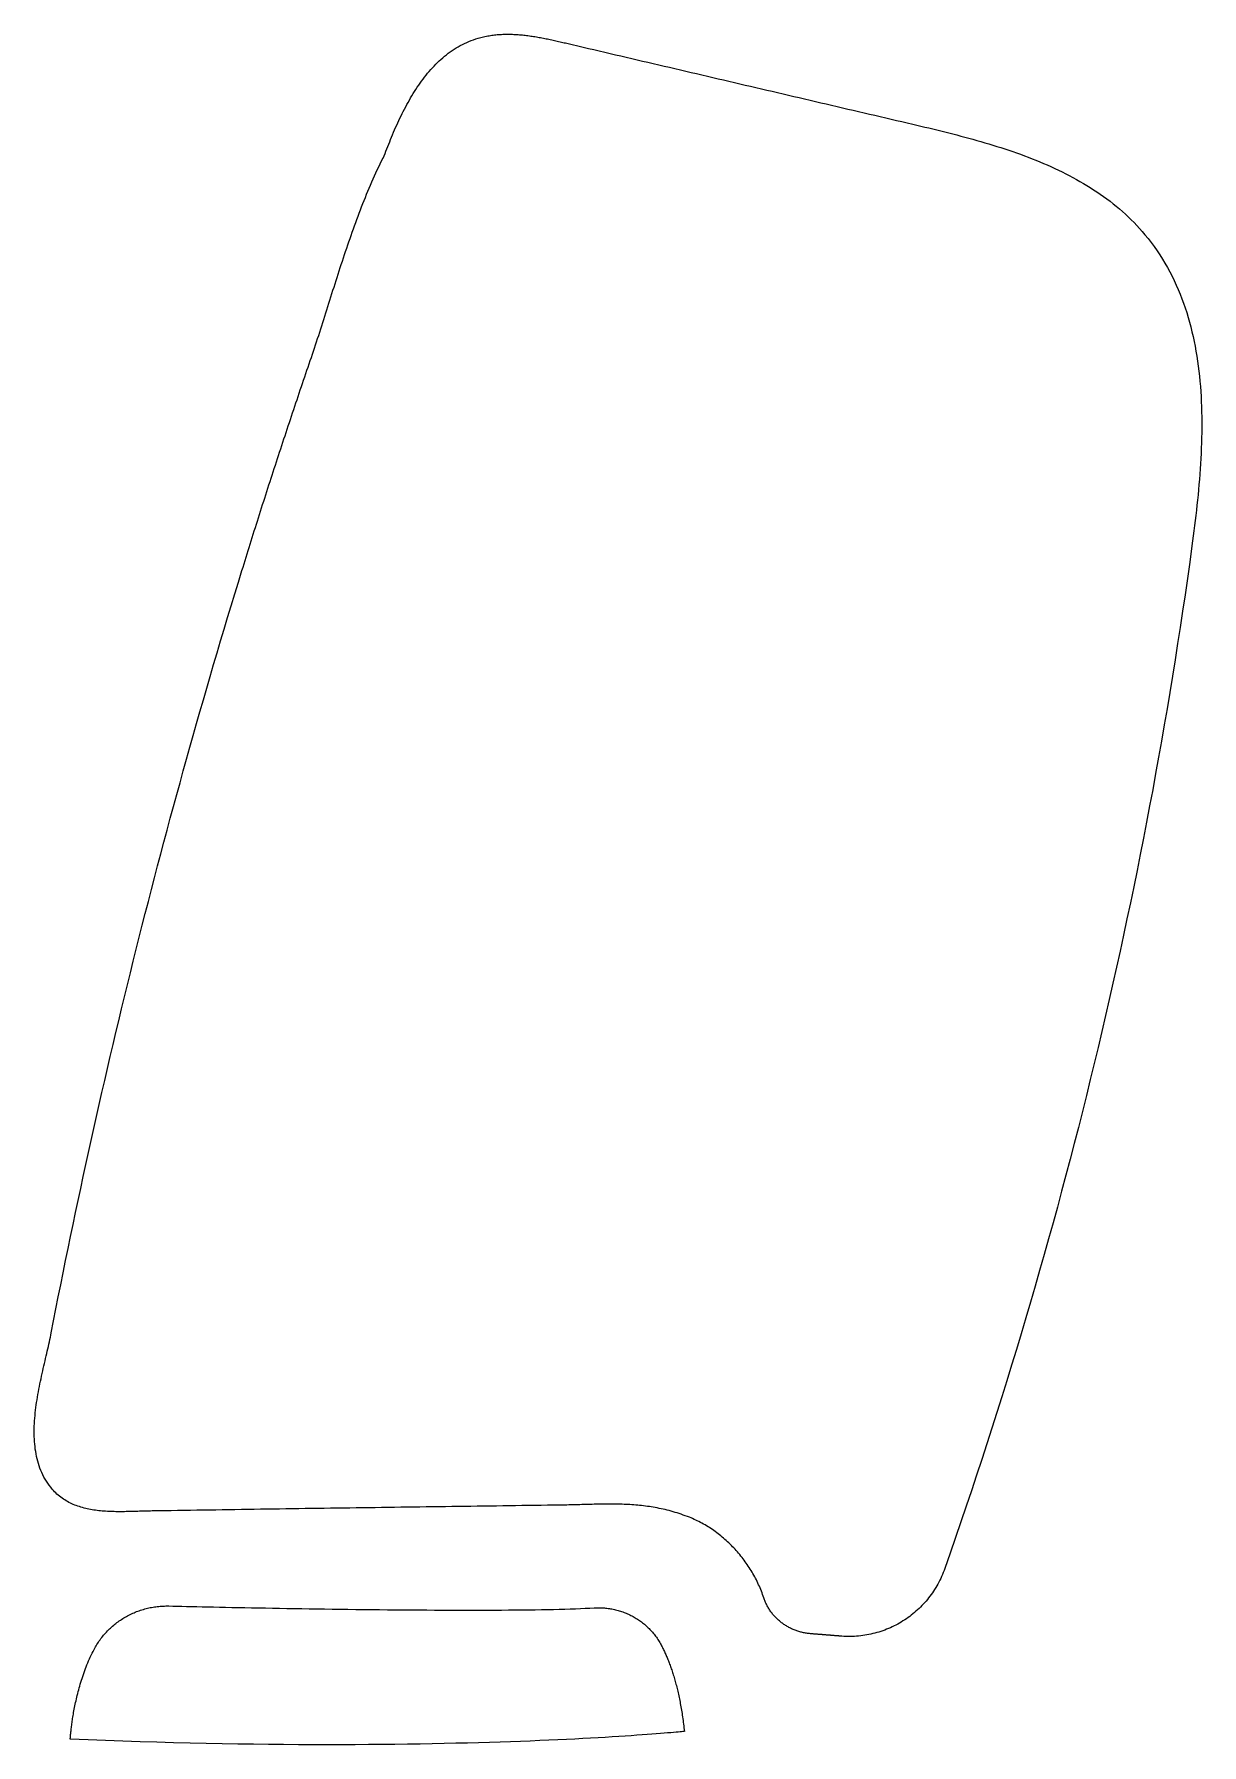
# Model space of a CAD drawing. Header units: metres. Extents: x 163 to 291, y -139 to -55.
# Drawn here: x 167.18 to 197.69, y -138.81 to -94.1 of the extents above; entities that cross this region are included whole.
import ezdxf

# ---------------------------------------------------------------- set-up
doc = ezdxf.new("R2010")
doc.units = ezdxf.units.M

msp = doc.modelspace()

# ---------------------------------------------------------------- linework, layer by layer
for points in [[(176.300638, -97.344992), (176.323498, -97.284032), (176.346612, -97.223072), (176.370234, -97.161858), (176.39411, -97.10039), (176.41824, -97.038922), (176.442624, -96.977454), (176.467516, -96.915732), (176.492662, -96.85401), (176.518062, -96.792288), (176.54397, -96.730566), (176.570132, -96.669098), (176.596802, -96.60763), (176.623726, -96.546162), (176.651158, -96.484948), (176.678844, -96.423734), (176.707038, -96.362774), (176.73574, -96.302068), (176.76495, -96.241616), (176.794414, -96.181418), (176.824386, -96.121474), (176.854866, -96.062038), (176.885854, -96.002856), (176.91735, -95.944182), (176.949354, -95.885762), (176.981866, -95.82785), (177.014886, -95.770446), (177.048668, -95.71355), (177.082958, -95.657162), (177.117756, -95.601282), (177.153062, -95.54591), (177.18913, -95.4913), (177.225706, -95.437198), (177.26279, -95.383858), (177.300636, -95.331026), (177.33899, -95.278956), (177.378106, -95.227648), (177.417984, -95.177102), (177.45837, -95.127318), (177.499518, -95.07855), (177.541428, -95.030544), (177.583846, -94.983554), (177.627026, -94.937326), (177.670968, -94.892114), (177.715672, -94.847918), (177.761138, -94.804738), (177.807366, -94.762574), (177.854356, -94.721426), (177.902108, -94.681294), (177.950622, -94.642178), (177.999898, -94.604332), (178.05019, -94.567502), (178.101244, -94.531942), (178.15306, -94.497652), (178.205638, -94.464632), (178.259232, -94.432882), (178.313588, -94.402402), (178.36896, -94.373192), (178.425094, -94.345252), (178.482244, -94.318836), (178.540156, -94.29369), (178.599084, -94.270068), (178.659028, -94.24797), (178.719988, -94.227396), (178.78171, -94.208346), (178.817016, -94.198186), (178.852322, -94.188788), (178.887628, -94.179898), (178.923188, -94.171516), (178.958748, -94.163642), (178.994308, -94.156276), (179.029868, -94.149418), (179.065682, -94.143068), (179.101496, -94.137226), (179.13731, -94.131892), (179.173124, -94.127066), (179.208938, -94.122748), (179.245006, -94.118938), (179.281074, -94.115636), (179.317142, -94.112842), (179.35321, -94.110556), (179.389278, -94.108524), (179.4256, -94.107), (179.461922, -94.105984), (179.498244, -94.105222), (179.534566, -94.104968), (179.570888, -94.104968), (179.60721, -94.105476), (179.643532, -94.106238), (179.679854, -94.107508), (179.71643, -94.109032), (179.753006, -94.111064), (179.789582, -94.11335), (179.826158, -94.11589), (179.862734, -94.118684), (179.89931, -94.121986), (179.935886, -94.125542), (179.972462, -94.129352), (180.009038, -94.133416), (180.045614, -94.137734), (180.08219, -94.142306), (180.118766, -94.147132), (180.155342, -94.152212), (180.191918, -94.157546), (180.228494, -94.163134), (180.26507, -94.168976), (180.301646, -94.175072), (180.338222, -94.181422), (180.374798, -94.187772), (180.411374, -94.194376), (180.44795, -94.201234), (180.484272, -94.208092), (180.520594, -94.215204), (180.556916, -94.22257), (180.593238, -94.229936), (180.62956, -94.237556), (180.665882, -94.245176), (180.702204, -94.252796), (180.738526, -94.26067), (180.774848, -94.268544), (180.810916, -94.276672), (180.846984, -94.2848), (180.883052, -94.292928), (180.91912, -94.301056), (180.955188, -94.309438), (180.991002, -94.31782), (181.026816, -94.326202), (181.06263, -94.334584), (181.098444, -94.342966), (181.239668, -94.375986), (181.380892, -94.409006), (181.522116, -94.442026), (181.66334, -94.475046), (181.804564, -94.508066), (181.945788, -94.541086), (182.087012, -94.574106), (182.228236, -94.607126), (182.36946, -94.640146), (182.510684, -94.673166), (182.651908, -94.706186), (182.793132, -94.739206), (182.934356, -94.772226), (183.07558, -94.805246), (183.216804, -94.838266), (183.358028, -94.871286), (183.499252, -94.904306), (183.640476, -94.937326), (183.7817, -94.970346), (183.922924, -95.003366), (184.064148, -95.036386), (184.205372, -95.069406), (184.346596, -95.102426), (184.48782, -95.135446), (184.629044, -95.168466), (184.770268, -95.201486), (184.911492, -95.234506), (185.052716, -95.267526), (185.19394, -95.300546), (185.335164, -95.333566), (185.476388, -95.366586), (185.617612, -95.399606), (185.758836, -95.432626), (185.90006, -95.465646), (186.041284, -95.498666), (186.182508, -95.531686), (186.323732, -95.564706), (186.464956, -95.597726), (186.60618, -95.630746), (186.747404, -95.663766), (186.888628, -95.696786), (187.029852, -95.729806), (187.171076, -95.762826), (187.3123, -95.795846), (187.453524, -95.828866), (187.594748, -95.861886), (187.735972, -95.894906), (187.877196, -95.927926), (188.01842, -95.960946), (188.159644, -95.993966), (188.300868, -96.026986), (188.442092, -96.060006), (188.583316, -96.093026), (188.72454, -96.126046), (188.865764, -96.159066), (189.006988, -96.192086), (189.148212, -96.225106), (189.289436, -96.258126), (189.43066, -96.291146), (189.571884, -96.324166), (189.713108, -96.357186), (189.854332, -96.390206), (189.995556, -96.423226), (190.13678, -96.456246), (190.241174, -96.48063), (190.345568, -96.505268), (190.450216, -96.53016), (190.555118, -96.555052), (190.66002, -96.580198), (190.765176, -96.605598), (190.870332, -96.631506), (190.975488, -96.657668), (191.080898, -96.684084), (191.186308, -96.710754), (191.291718, -96.737932), (191.396874, -96.765618), (191.50203, -96.793558), (191.607186, -96.822006), (191.712088, -96.850962), (191.81699, -96.880426), (191.921638, -96.910398), (192.026032, -96.940878), (192.130426, -96.971866), (192.234566, -97.003616), (192.338452, -97.035874), (192.442084, -97.068894), (192.545208, -97.102422), (192.648078, -97.136712), (192.750694, -97.171764), (192.852802, -97.207578), (192.954656, -97.244154), (193.056002, -97.281492), (193.15684, -97.319592), (193.25717, -97.358454), (193.356992, -97.398078), (193.456306, -97.438718), (193.555112, -97.480374), (193.65341, -97.522792), (193.750946, -97.566226), (193.847974, -97.610676), (193.94424, -97.656142), (194.039744, -97.702624), (194.13474, -97.750122), (194.228974, -97.798636), (194.322446, -97.848166), (194.415156, -97.898966), (194.507104, -97.950782), (194.598036, -98.003868), (194.688206, -98.05797), (194.77736, -98.113342), (194.865752, -98.169984), (194.953128, -98.227896), (195.039742, -98.287078), (195.12534, -98.34753), (195.209922, -98.409506), (195.293488, -98.472752), (195.376038, -98.537268), (195.457318, -98.603308), (195.537582, -98.670618), (195.616576, -98.739452), (195.694554, -98.80981), (195.771262, -98.881692), (195.846954, -98.955098), (195.921376, -99.030028), (195.994528, -99.106482), (196.06641, -99.18446), (196.137022, -99.264216), (196.20611, -99.345496), (196.289422, -99.448112), (196.36994, -99.551998), (196.447664, -99.657408), (196.522594, -99.764088), (196.59473, -99.872038), (196.664072, -99.981258), (196.73062, -100.091748), (196.794628, -100.203508), (196.856096, -100.316538), (196.915024, -100.430584), (196.971412, -100.5459), (197.02526, -100.662232), (197.076568, -100.779834), (197.12559, -100.898452), (197.172072, -101.018086), (197.216268, -101.138736), (197.258178, -101.260148), (197.298056, -101.382576), (197.335648, -101.50602), (197.370954, -101.630226), (197.404228, -101.755194), (197.43547, -101.880924), (197.46468, -102.007416), (197.491858, -102.13467), (197.517258, -102.262686), (197.540626, -102.391464), (197.562216, -102.52075), (197.582028, -102.650798), (197.600062, -102.781354), (197.616318, -102.912418), (197.630796, -103.04399), (197.64375, -103.17607), (197.654926, -103.308658), (197.664578, -103.441754), (197.672706, -103.575104), (197.67931, -103.708962), (197.684644, -103.843074), (197.688454, -103.97744), (197.690994, -104.11206), (197.692264, -104.246934), (197.692264, -104.382062), (197.690994, -104.517444), (197.688454, -104.652826), (197.684898, -104.788462), (197.680072, -104.924098), (197.67423, -105.059988), (197.667372, -105.195878), (197.659498, -105.331768), (197.650862, -105.467658), (197.64121, -105.603294), (197.630796, -105.73893), (197.619366, -105.874312), (197.607174, -106.009694), (197.594474, -106.144822), (197.581012, -106.279696), (197.566788, -106.414316), (197.552056, -106.548682), (197.536816, -106.682794), (197.521068, -106.816398), (197.504812, -106.949748), (197.488048, -107.08259), (197.470776, -107.215178), (197.45325, -107.347258), (197.43547, -107.47883), (197.376542, -107.905042), (197.31609, -108.331254), (197.254368, -108.757212), (197.191376, -109.182916), (197.12686, -109.608366), (197.061074, -110.033816), (196.994018, -110.459012), (196.925438, -110.883954), (196.855588, -111.308642), (196.784468, -111.733076), (196.712078, -112.157256), (196.638164, -112.581182), (196.56298, -113.004854), (196.486526, -113.428272), (196.408548, -113.85169), (196.3293, -114.274854), (196.248782, -114.697764), (196.166994, -115.12042), (196.083682, -115.542822), (195.9991, -115.964716), (195.913248, -116.386356), (195.826126, -116.807742), (195.73748, -117.228874), (195.647564, -117.649752), (195.556378, -118.070376), (195.463922, -118.490746), (195.370196, -118.910862), (195.274946, -119.330724), (195.178426, -119.750078), (195.080636, -120.169178), (194.981576, -120.588024), (194.880992, -121.006616), (194.779138, -121.4247), (194.676014, -121.84253), (194.57162, -122.260106), (194.465956, -122.677428), (194.358768, -123.094242), (194.25031, -123.510802), (194.140582, -123.927108), (194.029584, -124.342906), (193.917316, -124.75845), (193.803778, -125.173486), (193.688716, -125.588268), (193.572384, -126.002796), (193.454782, -126.416816), (193.33591, -126.830582), (193.215768, -127.24384), (193.094356, -127.656844), (192.971674, -128.06934), (192.847722, -128.481582), (192.722246, -128.893316), (192.5955, -129.304542), (192.467484, -129.715514), (192.338198, -130.125978), (192.207642, -130.536188), (192.075816, -130.94589), (191.94272, -131.355084), (191.808354, -131.764024), (191.672718, -132.172456), (191.535558, -132.58038), (191.397128, -132.98805), (191.257428, -133.395212), (191.116458, -133.801866), (190.974218, -134.208012), (190.955168, -134.26059), (190.935102, -134.31266), (190.91402, -134.364222), (190.891922, -134.415022), (190.868808, -134.465314), (190.844678, -134.514844), (190.819532, -134.563866), (190.793624, -134.612126), (190.7667, -134.659624), (190.739014, -134.706614), (190.710312, -134.752842), (190.680848, -134.798308), (190.650368, -134.843266), (190.619126, -134.887462), (190.587122, -134.930896), (190.554102, -134.973568), (190.52032, -135.015478), (190.485776, -135.056626), (190.45047, -135.097012), (190.414402, -135.136636), (190.377572, -135.175498), (190.33998, -135.213598), (190.301626, -135.250936), (190.262764, -135.287512), (190.22314, -135.323072), (190.182754, -135.35787), (190.14186, -135.391906), (190.100204, -135.42518), (190.057786, -135.457438), (190.01486, -135.488934), (189.971426, -135.519414), (189.92723, -135.549132), (189.882526, -135.577834), (189.837314, -135.605774), (189.791594, -135.632698), (189.745112, -135.65886), (189.698122, -135.684006), (189.650624, -135.708136), (189.602618, -135.73125), (189.554104, -135.753602), (189.505082, -135.774938), (189.455806, -135.795258), (189.406022, -135.814562), (189.35573, -135.83285), (189.305184, -135.850122), (189.25413, -135.866378), (189.202822, -135.881618), (189.151006, -135.895842), (189.098936, -135.90905), (189.046358, -135.921242), (188.993526, -135.932418), (188.94044, -135.942578), (188.886846, -135.951468), (188.832998, -135.959342), (188.778896, -135.9662), (188.72454, -135.971788), (188.66993, -135.97636), (188.615066, -135.979662), (188.559948, -135.981948), (188.50483, -135.982964), (188.449458, -135.982964), (188.393832, -135.981694), (188.338206, -135.979408), (188.282326, -135.975852), (188.269372, -135.974836), (188.256418, -135.97382), (188.243464, -135.972804), (188.23051, -135.971788), (188.217556, -135.970772), (188.204602, -135.969756), (188.191648, -135.96874), (188.178694, -135.967724), (188.16574, -135.966708), (188.152786, -135.965692), (188.139832, -135.964676), (188.126878, -135.96366), (188.113924, -135.962644), (188.10097, -135.961628), (188.088016, -135.960612), (188.075062, -135.959596), (188.062108, -135.95858), (188.049154, -135.957564), (188.0362, -135.956548), (188.023246, -135.955532), (188.010292, -135.954516), (187.997338, -135.9535), (187.984384, -135.952484), (187.97143, -135.951468), (187.958476, -135.950452), (187.945522, -135.949436), (187.932568, -135.94842), (187.919868, -135.947404), (187.907168, -135.946388), (187.894468, -135.945372), (187.881768, -135.944356), (187.869068, -135.94334), (187.856368, -135.942324), (187.843668, -135.941308), (187.830968, -135.940292), (187.818268, -135.939276), (187.805568, -135.93826), (187.792868, -135.937244), (187.780168, -135.936228), (187.767468, -135.935212), (187.754768, -135.934196), (187.742068, -135.93318), (187.729368, -135.932164), (187.716668, -135.931148), (187.703968, -135.930132), (187.691268, -135.929116), (187.678568, -135.9281), (187.665868, -135.927084), (187.653168, -135.926068), (187.640468, -135.925052), (187.627768, -135.924036), (187.615068, -135.92302), (187.602368, -135.922004), (187.589668, -135.920988), (187.576968, -135.919972), (187.564268, -135.918956), (187.551568, -135.91794), (187.538868, -135.916924), (187.526168, -135.915908), (187.513468, -135.914892), (187.501022, -135.913876), (187.488576, -135.91286), (187.47613, -135.911844), (187.463684, -135.910828), (187.437776, -135.908542), (187.411868, -135.905748), (187.38596, -135.902446), (187.360306, -135.898636), (187.334652, -135.894318), (187.309252, -135.889746), (187.283852, -135.884666), (187.258706, -135.879078), (187.233814, -135.873236), (187.208922, -135.866886), (187.184284, -135.860028), (187.159646, -135.852662), (187.135262, -135.845042), (187.111132, -135.836914), (187.087002, -135.828278), (187.063126, -135.819388), (187.039504, -135.80999), (187.016136, -135.800338), (186.992768, -135.790178), (186.969654, -135.77951), (186.946794, -135.768588), (186.924188, -135.757158), (186.901836, -135.745474), (186.879738, -135.733282), (186.857894, -135.720836), (186.83605, -135.707882), (186.81446, -135.694674), (186.793378, -135.680958), (186.772296, -135.666988), (186.751468, -135.65251), (186.731148, -135.637778), (186.711082, -135.622792), (186.69127, -135.607298), (186.671712, -135.59155), (186.652408, -135.575294), (186.633358, -135.558784), (186.614562, -135.54202), (186.596274, -135.524748), (186.57824, -135.507222), (186.56046, -135.489442), (186.542934, -135.471154), (186.525916, -135.452612), (186.509152, -135.433816), (186.492642, -135.414766), (186.47664, -135.395208), (186.460892, -135.375396), (186.445652, -135.35533), (186.430666, -135.33501), (186.415934, -135.314436), (186.40171, -135.293608), (186.38774, -135.272272), (186.374278, -135.250682), (186.36107, -135.228838), (186.34837, -135.20674), (186.336178, -135.184388), (186.32424, -135.161782), (186.31281, -135.138922), (186.301888, -135.115808), (186.29122, -135.09244), (186.28106, -135.068818), (186.271408, -135.044942), (186.262264, -135.020812), (186.253374, -134.996428), (186.244992, -134.97179), (186.230514, -134.928356), (186.215274, -134.884922), (186.199526, -134.841742), (186.183016, -134.798816), (186.165998, -134.756144), (186.148218, -134.713472), (186.12993, -134.671054), (186.111134, -134.62889), (186.091576, -134.58698), (186.07151, -134.545324), (186.050936, -134.503922), (186.0296, -134.462774), (186.007756, -134.42188), (185.985404, -134.38124), (185.962544, -134.340854), (185.939176, -134.300722), (185.9153, -134.260844), (185.890916, -134.22122), (185.86577, -134.182104), (185.840116, -134.143242), (185.813954, -134.104634), (185.787284, -134.06628), (185.760106, -134.028434), (185.73242, -133.990842), (185.70448, -133.953758), (185.676032, -133.916928), (185.647076, -133.880352), (185.617612, -133.844284), (185.58764, -133.808724), (185.55716, -133.773418), (185.526426, -133.73862), (185.495184, -133.704076), (185.463434, -133.67004), (185.43143, -133.636512), (185.398918, -133.603238), (185.365898, -133.570472), (185.332624, -133.538214), (185.298842, -133.506464), (185.264552, -133.475222), (185.230008, -133.444488), (185.194956, -133.414008), (185.15965, -133.384036), (185.123836, -133.354572), (185.087768, -133.325616), (185.051446, -133.297168), (185.014616, -133.269482), (184.977532, -133.242304), (184.940194, -133.215634), (184.902348, -133.189472), (184.864248, -133.163818), (184.825894, -133.138672), (184.787286, -133.114288), (184.74817, -133.090412), (184.7088, -133.067044), (184.669176, -133.044438), (184.629298, -133.02234), (184.589166, -133.00075), (184.54878, -132.979922), (184.50814, -132.959602), (184.467246, -132.940044), (184.426098, -132.920994), (184.384696, -132.902706), (184.34304, -132.88518), (184.30113, -132.868162), (184.247028, -132.84708), (184.19318, -132.827014), (184.139586, -132.80771), (184.085992, -132.789168), (184.032652, -132.771388), (183.979566, -132.75437), (183.926734, -132.738114), (183.874156, -132.72262), (183.821832, -132.707888), (183.769508, -132.693918), (183.717438, -132.680456), (183.665622, -132.667756), (183.613806, -132.655818), (183.562244, -132.644388), (183.510682, -132.63372), (183.459374, -132.62356), (183.408066, -132.613908), (183.357012, -132.605018), (183.305958, -132.596636), (183.254904, -132.588762), (183.20385, -132.581396), (183.15305, -132.574538), (183.10225, -132.568188), (183.05145, -132.562346), (183.00065, -132.557012), (182.94985, -132.552186), (182.89905, -132.547614), (182.84825, -132.54355), (182.79745, -132.539994), (182.74665, -132.536692), (182.69585, -132.533898), (182.644796, -132.531358), (182.593742, -132.529326), (182.542688, -132.527548), (182.49138, -132.526024), (182.440072, -132.524754), (182.388764, -132.523738), (182.337202, -132.522976), (182.28564, -132.522468), (182.233824, -132.522214), (182.182008, -132.522214), (182.129938, -132.522468), (182.077614, -132.522976), (182.02529, -132.523738), (181.972712, -132.5245), (181.91988, -132.525516), (181.866794, -132.526532), (181.813454, -132.527802), (181.75986, -132.529072), (181.706266, -132.530342), (181.652164, -132.531866), (181.597808, -132.53339), (181.543198, -132.534914), (181.488334, -132.536438), (181.433216, -132.537962), (181.377844, -132.539486), (181.322218, -132.54101), (181.266084, -132.542534), (181.209696, -132.544058), (181.153054, -132.545328), (181.095904, -132.546598), (181.0385, -132.547868), (180.980588, -132.548884), (180.922422, -132.5499), (180.755798, -132.552186), (180.589174, -132.554472), (180.42255, -132.556758), (180.255926, -132.559044), (180.089302, -132.56133), (179.922678, -132.563616), (179.756054, -132.565902), (179.58943, -132.568188), (179.422806, -132.570474), (179.256182, -132.57276), (179.089558, -132.575046), (178.922934, -132.577332), (178.75631, -132.579618), (178.589686, -132.581904), (178.423062, -132.58419), (178.256438, -132.586476), (178.089814, -132.588762), (177.92319, -132.591048), (177.756566, -132.593334), (177.589942, -132.59562), (177.423318, -132.597906), (177.256694, -132.600192), (177.09007, -132.602478), (176.923446, -132.604764), (176.756822, -132.60705), (176.590198, -132.609336), (176.423574, -132.611622), (176.25695, -132.613908), (176.090326, -132.616194), (175.923702, -132.61848), (175.757078, -132.620766), (175.590454, -132.623052), (175.42383, -132.625338), (175.257206, -132.627624), (175.090582, -132.62991), (174.923958, -132.632196), (174.757334, -132.634482), (174.59071, -132.636768), (174.424086, -132.639308), (174.257462, -132.641594), (174.090838, -132.644134), (173.924214, -132.646674), (173.75759, -132.649214), (173.590966, -132.651754), (173.424342, -132.654294), (173.257718, -132.656834), (173.091094, -132.659374), (172.92447, -132.661914), (172.757846, -132.664454), (172.591222, -132.666994), (172.424598, -132.669534), (172.257974, -132.672074), (172.09135, -132.674614), (171.924726, -132.677154), (171.758102, -132.679694), (171.591478, -132.682234), (171.424854, -132.684774), (171.25823, -132.687314), (171.091606, -132.689854), (170.924982, -132.692394), (170.758358, -132.694934), (170.591734, -132.697474), (170.42511, -132.700014), (170.258486, -132.702554), (170.218354, -132.703316), (170.177968, -132.704078), (170.137074, -132.705094), (170.095926, -132.70611), (170.05427, -132.70738), (170.01236, -132.70865), (169.970196, -132.70992), (169.927778, -132.71119), (169.885106, -132.71246), (169.84218, -132.71373), (169.799, -132.715), (169.755566, -132.71627), (169.711878, -132.71754), (169.667936, -132.718556), (169.623994, -132.719572), (169.579798, -132.720334), (169.535602, -132.721096), (169.491152, -132.721604), (169.446702, -132.721858), (169.401998, -132.721858), (169.357294, -132.721604), (169.31259, -132.721096), (169.267886, -132.720334), (169.223182, -132.719064), (169.178478, -132.71754), (169.133774, -132.715508), (169.08907, -132.713222), (169.04462, -132.710428), (169.00017, -132.707126), (168.955974, -132.703316), (168.911778, -132.699252), (168.867836, -132.69468), (168.823894, -132.689346), (168.780206, -132.683504), (168.736772, -132.677154), (168.693592, -132.670042), (168.650666, -132.662422), (168.607994, -132.65404), (168.565576, -132.64515), (168.523412, -132.635498), (168.481502, -132.625084), (168.4401, -132.613908), (168.398952, -132.60197), (168.358312, -132.58927), (168.317926, -132.575808), (168.278048, -132.561584), (168.238424, -132.546344), (168.199308, -132.530342), (168.1607, -132.513324), (168.1226, -132.495544), (168.085008, -132.476748), (168.047924, -132.456936), (168.011348, -132.436108), (167.97528, -132.414264), (167.939974, -132.391404), (167.905176, -132.367528), (167.870886, -132.342382), (167.837358, -132.31622), (167.804338, -132.289042), (167.77208, -132.260594), (167.740584, -132.230876), (167.70985, -132.200142), (167.679878, -132.168138), (167.650414, -132.134864), (167.608504, -132.084064), (167.56888, -132.032248), (167.531542, -131.979416), (167.49649, -131.925568), (167.46347, -131.870704), (167.432482, -131.814824), (167.403526, -131.758182), (167.376602, -131.700524), (167.35171, -131.642104), (167.328596, -131.582922), (167.30726, -131.522978), (167.287702, -131.462272), (167.269922, -131.400804), (167.25392, -131.338828), (167.239696, -131.27609), (167.226996, -131.212844), (167.21582, -131.148836), (167.206168, -131.08432), (167.19804, -131.019296), (167.191436, -130.953764), (167.186102, -130.887724), (167.182038, -130.82143), (167.179244, -130.754628), (167.17772, -130.687318), (167.177466, -130.619754), (167.178482, -130.551936), (167.180514, -130.483864), (167.183562, -130.415538), (167.187626, -130.346958), (167.192706, -130.278124), (167.198802, -130.20929), (167.20566, -130.140202), (167.213534, -130.071114), (167.22217, -130.001772), (167.231568, -129.93243), (167.241474, -129.863088), (167.252142, -129.793746), (167.263318, -129.724658), (167.275256, -129.65557), (167.287702, -129.586736), (167.300656, -129.517902), (167.313864, -129.449322), (167.32758, -129.380996), (167.34155, -129.312924), (167.355774, -129.245106), (167.370252, -129.177542), (167.384984, -129.110232), (167.39997, -129.04343), (167.414956, -128.976882), (167.429942, -128.910842), (167.444928, -128.84531), (167.459914, -128.780286), (167.4749, -128.71577), (167.489886, -128.651762), (167.504618, -128.588262), (167.519096, -128.525524), (167.53332, -128.463294), (167.54729, -128.401826), (167.561006, -128.34112), (167.574214, -128.281176), (167.586914, -128.221994), (167.599106, -128.163574), (167.61079, -128.105916), (167.621966, -128.049274), (167.68318, -127.73406), (167.744902, -127.418846), (167.807132, -127.103886), (167.86987, -126.788926), (167.933116, -126.473966), (167.99687, -126.15926), (168.061386, -125.844554), (168.12641, -125.530102), (168.191942, -125.21565), (168.257982, -124.901452), (168.32453, -124.587254), (168.391586, -124.273056), (168.45915, -123.959112), (168.527222, -123.645168), (168.595802, -123.331478), (168.66489, -123.017788), (168.73474, -122.704352), (168.805098, -122.390916), (168.875964, -122.077734), (168.947338, -121.764552), (169.01922, -121.451624), (169.09161, -121.138696), (169.164508, -120.826022), (169.237914, -120.513348), (169.311828, -120.200928), (169.38625, -119.888508), (169.46118, -119.576342), (169.536872, -119.264176), (169.613072, -118.952264), (169.68978, -118.640352), (169.766996, -118.328694), (169.84472, -118.017036), (169.922952, -117.705632), (170.001692, -117.394228), (170.08094, -117.083078), (170.160696, -116.771928), (170.24096, -116.461032), (170.321732, -116.150136), (170.403012, -115.839494), (170.4848, -115.528852), (170.56735, -115.218464), (170.650408, -114.90833), (170.733974, -114.598196), (170.818048, -114.288316), (170.90263, -113.978436), (170.98772, -113.66881), (171.073318, -113.359184), (171.159424, -113.049812), (171.246038, -112.74044), (171.33316, -112.431322), (171.42079, -112.122458), (171.508928, -111.813594), (171.597574, -111.504984), (171.686728, -111.196374), (171.77639, -110.888018), (171.86656, -110.579916), (171.957238, -110.271814), (172.048678, -109.963966), (172.140626, -109.656118), (172.233082, -109.348524), (172.326046, -109.041184), (172.419518, -108.733844), (172.513498, -108.426758), (172.607986, -108.119926), (172.634656, -108.03382), (172.661326, -107.947714), (172.687996, -107.861608), (172.714666, -107.775502), (172.741336, -107.689396), (172.76826, -107.60329), (172.795184, -107.517184), (172.822108, -107.431078), (172.849032, -107.344972), (172.875956, -107.258866), (172.90288, -107.17276), (172.930058, -107.086654), (172.957236, -107.000548), (172.984414, -106.914696), (173.011592, -106.828844), (173.03877, -106.742992), (173.065948, -106.65714), (173.093126, -106.571288), (173.120558, -106.485436), (173.14799, -106.399584), (173.175422, -106.313732), (173.202854, -106.22788), (173.230286, -106.142028), (173.257718, -106.056176), (173.285404, -105.970324), (173.31309, -105.884472), (173.340776, -105.79862), (173.368462, -105.712768), (173.396148, -105.626916), (173.423834, -105.541064), (173.451774, -105.455212), (173.479714, -105.36936), (173.507654, -105.283762), (173.535594, -105.198164), (173.563534, -105.112566), (173.591474, -105.026968), (173.619668, -104.94137), (173.647862, -104.855772), (173.676056, -104.770174), (173.70425, -104.684576), (173.732444, -104.598978), (173.760638, -104.51338), (173.789086, -104.427782), (173.817534, -104.342184), (173.845982, -104.256586), (173.87443, -104.170988), (173.902878, -104.08539), (173.931326, -103.999792), (173.959774, -103.914194), (173.988476, -103.828596), (174.017178, -103.742998), (174.04588, -103.657654), (174.074582, -103.57231), (174.103284, -103.486966), (174.131986, -103.401622), (174.160942, -103.316278), (174.189898, -103.230934), (174.218854, -103.14559), (174.24781, -103.060246), (174.276766, -102.974902), (174.305722, -102.889558), (174.334932, -102.804214), (174.364142, -102.71887), (174.393352, -102.633526), (174.421038, -102.552246), (174.448724, -102.470712), (174.476156, -102.388924), (174.503588, -102.306882), (174.530766, -102.224586), (174.557944, -102.142036), (174.584868, -102.059232), (174.611792, -101.976174), (174.638716, -101.892862), (174.66564, -101.80955), (174.69231, -101.725984), (174.71898, -101.642164), (174.74565, -101.558344), (174.77232, -101.47427), (174.79899, -101.390196), (174.82566, -101.305868), (174.85233, -101.22154), (174.879, -101.137212), (174.90567, -101.05263), (174.93234, -100.968048), (174.95901, -100.883466), (174.985934, -100.798884), (175.012858, -100.714048), (175.039782, -100.629212), (175.066706, -100.544376), (175.093884, -100.45954), (175.121062, -100.374704), (175.148494, -100.289868), (175.175926, -100.205032), (175.203612, -100.12045), (175.231298, -100.035868), (175.259238, -99.951286), (175.287432, -99.866704), (175.315626, -99.782376), (175.344074, -99.698048), (175.372776, -99.61372), (175.401732, -99.529646), (175.430688, -99.445572), (175.459898, -99.361752), (175.489362, -99.277932), (175.51908, -99.194366), (175.549052, -99.111054), (175.579278, -99.027742), (175.609758, -98.944684), (175.640492, -98.86188), (175.671734, -98.77933), (175.70323, -98.69678), (175.73498, -98.614484), (175.766984, -98.532442), (175.799496, -98.450654), (175.832262, -98.36912), (175.865282, -98.28784), (175.89881, -98.207068), (175.932592, -98.12655), (175.966882, -98.046286), (176.001426, -97.966276), (176.036478, -97.88652), (176.072038, -97.807272), (176.107852, -97.728278), (176.144174, -97.649792), (176.181004, -97.57156), (176.218342, -97.493836), (176.255934, -97.416366), (176.294034, -97.339404)], [(184.16778, -138.465306), (184.163462, -138.465814), (184.150254, -138.467084), (184.128156, -138.46937), (184.097422, -138.472418), (184.057798, -138.476228), (184.009538, -138.480546), (183.952642, -138.485626), (183.887364, -138.491468), (183.81345, -138.497818), (183.731154, -138.504676), (183.640476, -138.512042), (183.541416, -138.519916), (183.434228, -138.528298), (183.318658, -138.537188), (183.19496, -138.546332), (183.063134, -138.555984), (182.92318, -138.56589), (182.775098, -138.57605), (182.618888, -138.586464), (182.454804, -138.597132), (182.282846, -138.6078), (182.103014, -138.618722), (181.915308, -138.629644), (181.719982, -138.640566), (181.517036, -138.651488), (181.306216, -138.66241), (181.08803, -138.673078), (180.862224, -138.683746), (180.628798, -138.69416), (180.388006, -138.704574), (180.139848, -138.714734), (179.884324, -138.72464), (179.621434, -138.734038), (179.351178, -138.743182), (179.07381, -138.751818), (178.78933, -138.7602), (178.497738, -138.768074), (178.199034, -138.77544), (177.893472, -138.782298), (177.580798, -138.788648), (177.261266, -138.794236), (176.934876, -138.799316), (176.601628, -138.803634), (176.261776, -138.80719), (175.915066, -138.809984), (175.561752, -138.812016), (175.201834, -138.813286), (174.835312, -138.81354), (174.462186, -138.812778), (174.08271, -138.811254), (173.696884, -138.808714), (173.304708, -138.805158), (172.906182, -138.800586), (172.501306, -138.794744), (172.090334, -138.787886), (171.673012, -138.779758), (171.249594, -138.77036), (170.820334, -138.759692), (170.384978, -138.747754), (169.943526, -138.734546), (169.496232, -138.719814), (169.043096, -138.703812), (168.584118, -138.686286), (168.119298, -138.667236), (168.119298, -138.66622), (168.119552, -138.663426), (168.119806, -138.658854), (168.120314, -138.652504), (168.120822, -138.644376), (168.121584, -138.63447), (168.122346, -138.622786), (168.123362, -138.609578), (168.124632, -138.594592), (168.126156, -138.578082), (168.12768, -138.560048), (168.129458, -138.54049), (168.13149, -138.519408), (168.133776, -138.496802), (168.136316, -138.472926), (168.13911, -138.447526), (168.142158, -138.420856), (168.14546, -138.392916), (168.149016, -138.363706), (168.152826, -138.333226), (168.15689, -138.301476), (168.161208, -138.26871), (168.166034, -138.234674), (168.171114, -138.199622), (168.176448, -138.163554), (168.182036, -138.12647), (168.188132, -138.08837), (168.194482, -138.049254), (168.20134, -138.009376), (168.208452, -137.968736), (168.216072, -137.92708), (168.223946, -137.884662), (168.232328, -137.841482), (168.240964, -137.79754), (168.250108, -137.75309), (168.25976, -137.707878), (168.269666, -137.662158), (168.28008, -137.615676), (168.291002, -137.568686), (168.302432, -137.521188), (168.31437, -137.473182), (168.326816, -137.424922), (168.33977, -137.376154), (168.352978, -137.327132), (168.366948, -137.277602), (168.381426, -137.227818), (168.396412, -137.17778), (168.411906, -137.127488), (168.427908, -137.076942), (168.444418, -137.026396), (168.461436, -136.975596), (168.479216, -136.924796), (168.497504, -136.873996), (168.5163, -136.823196), (168.535858, -136.772396), (168.555924, -136.721596), (168.576752, -136.67105), (168.598088, -136.620504), (168.620186, -136.570212), (168.642792, -136.520174), (168.66616, -136.47039), (168.690036, -136.42086), (168.714674, -136.371584), (168.740074, -136.322816), (168.758108, -136.289288), (168.77665, -136.256268), (168.795954, -136.223502), (168.815766, -136.191244), (168.836086, -136.159494), (168.856914, -136.127998), (168.87825, -136.09701), (168.900094, -136.06653), (168.922446, -136.036558), (168.945306, -136.00684), (168.968674, -135.97763), (168.992296, -135.948928), (169.016426, -135.920734), (169.041064, -135.893048), (169.06621, -135.86587), (169.091864, -135.838946), (169.117772, -135.81253), (169.144188, -135.786622), (169.171112, -135.761222), (169.19829, -135.73633), (169.225976, -135.711946), (169.25417, -135.68807), (169.282618, -135.664702), (169.311574, -135.641842), (169.340784, -135.61949), (169.370502, -135.597646), (169.400474, -135.57631), (169.4307, -135.555482), (169.461434, -135.535162), (169.492422, -135.51535), (169.523664, -135.496046), (169.555414, -135.47725), (169.587418, -135.459216), (169.619676, -135.44169), (169.652188, -135.424672), (169.685208, -135.408162), (169.718482, -135.39216), (169.75201, -135.376666), (169.785792, -135.361934), (169.819828, -135.34771), (169.854118, -135.333994), (169.888662, -135.320786), (169.92346, -135.30834), (169.958512, -135.296402), (169.993818, -135.284972), (170.029378, -135.274304), (170.064938, -135.264144), (170.100752, -135.254492), (170.13682, -135.245602), (170.173142, -135.23722), (170.209464, -135.229346), (170.24604, -135.222234), (170.28287, -135.21563), (170.3197, -135.209788), (170.356784, -135.204454), (170.394122, -135.199882), (170.43146, -135.195818), (170.469052, -135.192516), (170.506644, -135.189722), (170.54449, -135.18769), (170.582336, -135.186166), (170.620182, -135.185404), (170.658282, -135.185404), (170.696382, -135.185912), (170.803316, -135.188452), (170.9166, -135.190992), (171.035726, -135.193532), (171.160694, -135.196326), (171.290996, -135.19912), (171.426886, -135.202168), (171.567856, -135.205216), (171.713906, -135.208264), (171.864528, -135.211312), (172.019722, -135.21436), (172.179488, -135.217662), (172.343318, -135.220964), (172.511212, -135.224266), (172.682916, -135.227568), (172.858176, -135.23087), (173.036992, -135.234172), (173.218856, -135.237474), (173.403768, -135.240776), (173.591474, -135.244078), (173.781974, -135.24738), (173.97476, -135.250428), (174.169832, -135.253476), (174.366936, -135.256524), (174.565818, -135.259572), (174.766478, -135.26262), (174.968662, -135.265414), (175.172116, -135.268208), (175.376586, -135.270748), (175.581818, -135.273288), (175.787812, -135.275828), (175.994314, -135.278114), (176.20107, -135.2804), (176.40808, -135.282432), (176.614836, -135.284464), (176.821338, -135.286242), (177.027332, -135.287766), (177.232818, -135.28929), (177.437288, -135.29056), (177.640742, -135.291576), (177.842926, -135.292338), (178.043586, -135.2931), (178.242722, -135.293608), (178.439826, -135.293862), (178.634898, -135.293862), (178.827938, -135.293608), (179.018438, -135.2931), (179.206398, -135.292338), (179.391564, -135.291322), (179.573682, -135.290052), (179.752498, -135.288528), (179.928012, -135.28675), (180.099716, -135.284718), (180.26761, -135.282432), (180.431694, -135.279638), (180.59146, -135.27659), (180.746908, -135.273288), (180.897784, -135.269732), (181.043834, -135.265668), (181.185058, -135.26135), (181.320948, -135.256524), (181.451504, -135.251444), (181.576472, -135.245856), (181.695852, -135.240014), (181.809136, -135.233664), (181.842918, -135.231886), (181.8767, -135.23087), (181.910482, -135.230362), (181.944264, -135.230362), (181.977792, -135.231124), (182.01132, -135.232394), (182.044848, -135.234172), (182.078122, -135.236712), (182.111396, -135.23976), (182.144416, -135.243316), (182.177436, -135.247634), (182.210202, -135.25246), (182.242968, -135.257794), (182.27548, -135.263636), (182.307992, -135.269986), (182.34025, -135.277098), (182.372254, -135.284718), (182.404258, -135.292846), (182.436008, -135.301482), (182.467504, -135.310626), (182.498746, -135.320278), (182.529988, -135.330438), (182.560976, -135.34136), (182.59171, -135.35279), (182.62219, -135.364728), (182.652416, -135.377174), (182.682388, -135.390128), (182.712106, -135.40359), (182.74157, -135.41756), (182.77078, -135.432038), (182.799736, -135.447024), (182.828438, -135.462518), (182.856886, -135.47852), (182.88508, -135.49503), (182.91302, -135.512048), (182.940706, -135.529574), (182.967884, -135.547608), (182.994808, -135.56615), (183.021478, -135.584946), (183.047894, -135.60425), (183.073802, -135.624062), (183.099456, -135.644382), (183.124602, -135.66521), (183.149494, -135.686546), (183.174132, -135.708136), (183.198262, -135.730234), (183.222138, -135.75284), (183.245506, -135.775954), (183.26862, -135.799322), (183.291226, -135.823198), (183.313324, -135.847582), (183.335168, -135.872474), (183.356504, -135.89762), (183.377332, -135.923274), (183.397906, -135.949436), (183.417972, -135.975852), (183.43753, -136.002776), (183.45658, -136.030208), (183.475122, -136.057894), (183.49341, -136.086088), (183.51119, -136.11479), (183.528462, -136.143746), (183.545226, -136.17321), (183.561482, -136.202928), (183.573674, -136.226042), (183.585866, -136.24941), (183.598058, -136.273286), (183.61025, -136.297416), (183.622188, -136.3218), (183.634126, -136.346692), (183.646064, -136.371838), (183.658002, -136.397492), (183.66994, -136.4234), (183.681624, -136.449562), (183.693308, -136.476232), (183.704992, -136.503156), (183.716676, -136.530588), (183.728106, -136.558274), (183.739536, -136.586468), (183.750966, -136.614916), (183.762142, -136.643872), (183.773318, -136.673082), (183.784494, -136.7028), (183.79567, -136.732772), (183.806592, -136.763252), (183.817514, -136.793986), (183.828436, -136.825228), (183.839104, -136.856724), (183.849772, -136.888728), (183.860186, -136.920986), (183.8706, -136.953752), (183.881014, -136.986772), (183.891174, -137.0203), (183.901334, -137.054336), (183.911494, -137.088626), (183.9214, -137.123424), (183.931306, -137.158476), (183.940958, -137.194036), (183.95061, -137.230104), (183.960008, -137.266426), (183.969406, -137.303256), (183.97855, -137.340594), (183.987694, -137.378186), (183.996584, -137.416286), (184.005474, -137.454894), (184.01411, -137.49401), (184.022746, -137.53338), (184.031128, -137.573258), (184.03951, -137.613644), (184.047638, -137.654538), (184.055766, -137.695686), (184.06364, -137.737342), (184.071514, -137.779506), (184.079134, -137.822178), (184.0865, -137.865104), (184.093866, -137.908538), (184.100978, -137.95248), (184.10809, -137.99693), (184.114948, -138.041888), (184.121552, -138.0871), (184.128156, -138.13282), (184.134506, -138.179048), (184.140602, -138.225784), (184.146698, -138.273028), (184.15254, -138.32078), (184.158128, -138.36904), (184.163716, -138.417808), (184.16905, -138.467084)]]:
    msp.add_lwpolyline(points)

doc.saveas('drawing.dxf')
